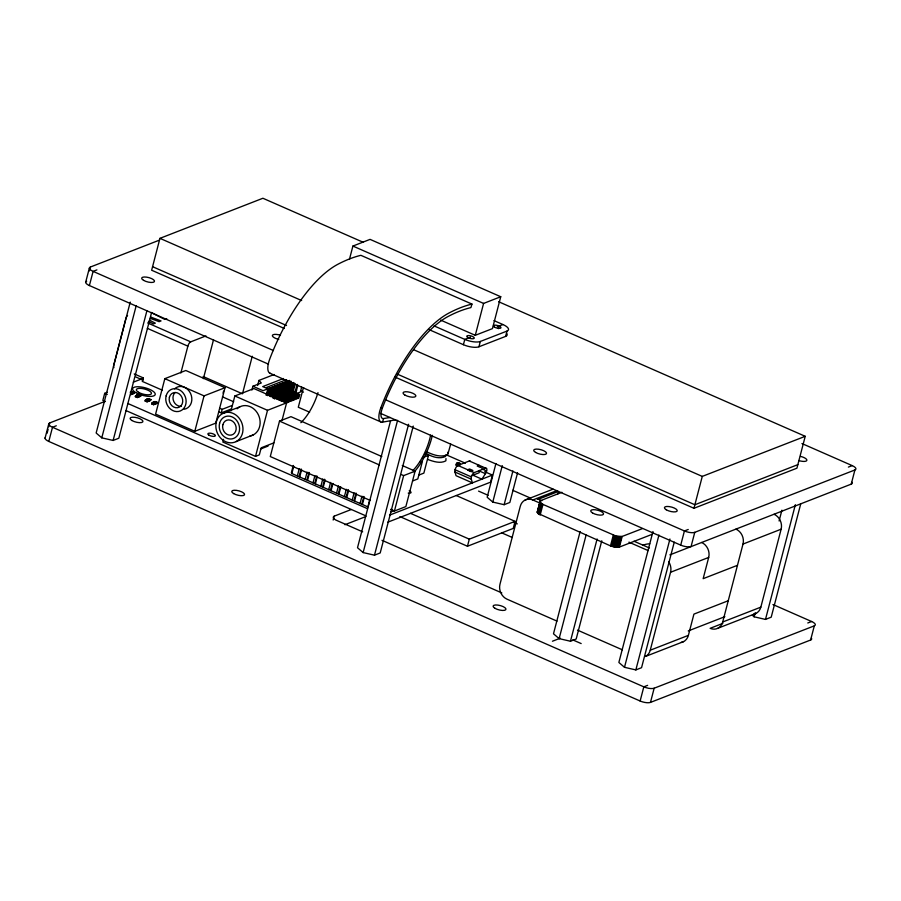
<?xml version="1.0" encoding="UTF-8"?>
<svg xmlns="http://www.w3.org/2000/svg" width="901" height="901" viewBox="0 0 901 901"><rect width="100%" height="100%" fill="white"/><g stroke="black" fill="none" stroke-linecap="round" stroke-linejoin="round"><path stroke-width="1.35" d="M652.155 534.316L619.404 547.065L614.381 546.952L610.495 545.882L537.818 513.345L537.323 511.836L540.611 500.641L561.886 492.306M540.611 500.641C538.787 502.443 542.402 504.143 543.776 504.774L616.16 536.118L622.174 536.444L642.255 528.662M45.05 438.213L48.744 424.044M85.651 282.328L89.345 268.16M47.089 433.223L48.091 429.36M48.767 426.781L49.769 422.918L104.46 401.621M89.368 270.897L90.382 267.034L159.387 240.15M811.407 638.133A7.782 2.647 14.6 0 1 810.618 640.014L650.477 702.397A7.782 2.647 14.6 0 1 640.127 701.012L48.8 441.434L52.495 427.265A7.782 2.647 14.6 0 1 49.769 422.918M268.475 364.162L89.402 285.549L93.096 271.381A7.782 2.647 14.6 0 1 90.382 267.034M107.298 392.318L104.696 393.332L102.849 400.416L105.428 401.542M130.251 302.094L96.148 433.009L101.779 437.841L113.121 440.454L118.842 438.224L151.537 312.715M101.779 437.841L136.231 305.574M363.385 242.358L262.901 198.254L159.95 238.348L151.65 270.232L284.322 328.471M113.121 440.454L146.874 310.89M131.523 391.485L130.296 392.442L132.256 393.309L130.746 394.683L134.373 393.275L134.598 392.397L131.523 391.485L133.483 392.352L133.111 393.76M132.436 392.431L132.672 391.541M132.03 394.188L132.391 392.768L133.483 392.352M139.655 396.631L140.015 395.212L137.921 394.886L139.204 394.413L141.13 395.257L140.905 396.147L137.279 397.555L135.319 396.699L135.555 395.809L136.828 395.314L138.788 396.17L137.515 396.665L135.555 395.809M136.603 396.192L136.975 394.784L138.056 394.356M137.279 397.555L137.515 396.665M134.249 373.926L143.203 377.857L142.279 381.393L162.383 390.223M138.563 397.059L138.934 395.64L140.015 395.212M138.979 395.302L139.204 394.413M149.453 400.934L149.825 399.515L147.719 399.188L149.003 398.715L150.929 399.56L150.704 400.449L147.077 401.857L145.117 401.001L145.354 400.112L146.626 399.616L148.597 400.472L147.314 400.968L145.354 400.112M146.401 400.495L146.773 399.087L147.865 398.659M147.077 401.857L147.314 400.968M148.778 399.605L149.003 398.715M148.361 401.362L148.733 399.943L149.825 399.515M155.986 403.806L156.357 402.387L154.251 402.06L155.535 401.587L157.472 402.432L157.236 403.321L153.609 404.729L151.65 403.862L151.886 402.984L153.17 402.477L155.13 403.344L153.846 403.839L151.886 402.984M154.398 401.531L153.305 401.947L152.933 403.366L154.026 402.938M153.609 404.729L153.846 403.839M154.893 404.234L155.265 402.815L156.357 402.387M155.31 402.465L155.535 401.587M164.838 378.668L155.603 414.1L194.807 431.309L215.778 423.132L225.013 387.712L185.809 370.502L164.838 378.668L204.043 395.877L225.013 387.712M180.887 372.946L187.87 346.142A3.897 1.554 -66.3 0 1 190.697 341.851L205.946 335.915M203.389 378.634L213.514 339.767M194.807 431.309L204.043 395.877M223.054 393.129L223.572 391.147M218.74 411.802L221.229 412.895L222.153 409.347L232.323 405.394M223.561 439.328L222.851 442.031L255.524 456.379L259.33 454.892L261.177 447.808L273.893 442.853M230.971 410.879L234.846 395.978L253.913 388.556L286.586 402.893L282.036 420.362M252.257 356.255L242.482 393.793L203.097 376.505M251.92 390.032L252.911 386.236L261.301 382.97L258.947 380.425L274.163 374.501M257.63 385.482L258.947 380.425M266.133 395.269L267.811 388.827L262.72 386.597L283.466 378.51M266.899 394.965L268.577 388.522L288.455 380.785L284.153 397.318M267.901 395.73L269.917 388.004M268.858 395.359L270.863 387.633M269.59 396.237L271.933 387.216M270.537 395.866L272.89 386.844M255.524 456.379L267.518 410.315L287.678 402.42L288.59 398.873L282.058 396.012L281.112 396.384L284.795 382.204M270.987 396.845L273.679 386.54M271.944 396.474L274.625 386.169M272.474 397.431L275.492 385.831M273.093 398.343L276.449 385.459M273.825 398.062L277.181 385.178M274.445 398.974L278.139 384.806M275.65 398.501L276.607 398.129L283.139 401.001L282.182 401.373L275.65 398.501L279.344 384.333M276.607 398.129L280.29 383.961M284.243 402.691L284.862 400.337L283.905 400.708L277.373 397.837L281.067 383.668M277.373 397.837L278.33 397.465L282.013 383.297M285.662 403.197L286.586 399.661L279.287 397.082L282.982 382.914M279.287 397.082L280.053 396.789L283.747 382.621M282.058 396.012L285.752 381.833M289.255 398.614L288.331 402.161L289.289 401.79L290.212 398.253L289.255 398.614L282.723 395.753L286.417 381.585M282.723 395.753L283.68 395.381L287.363 381.213M291.305 397.825L290.381 401.362L291.327 400.99L292.251 397.454L291.305 397.825L284.761 394.953L285.718 394.582L289.412 380.413M381.821 456.548L290.955 416.656L279.513 421.116L270.289 456.537L370.108 500.359M293.05 397.138L292.127 400.686L293.084 400.314L294.008 396.767L293.05 397.138L286.518 394.278L289.874 381.393M285.212 402.319L285.831 399.954M286.518 394.278L287.475 393.906L290.82 381.022M294.83 396.451L293.906 399.988L294.864 399.616L295.787 396.08L294.83 396.451L288.297 393.579L291.316 381.979M286.721 402.792L287.644 399.244L288.59 398.873M288.297 393.579L289.255 393.208L291.935 382.902M296.958 395.618L296.035 399.166L296.992 398.794L297.916 395.246L296.958 395.618L290.426 392.746L293.118 382.441M290.426 392.746L291.383 392.374L293.726 383.364M298.76 394.92L297.837 398.467L298.783 398.096L299.706 394.548L298.76 394.92L292.228 392.048L294.571 383.038M292.228 392.048L293.174 391.676L295.19 383.95M294.773 393.174L297.071 384.378M295.911 392.735L297.871 385.223M301.689 387.002L300.371 392.059L295.607 393.917M293.264 465.457L291.361 472.755L291.856 473.532L367.912 506.914L369.804 499.627M291.856 473.532L293.749 466.245M349.442 259.342L352.91 246.063L370.063 239.373L500.742 296.733L492.442 328.628L475.277 335.307L440.69 320.125M297.341 475.942L299.245 468.655M299.211 476.19L301.103 468.903M299.695 476.978L301.598 469.691M305.18 479.388L307.083 472.101M307.05 479.636L308.942 472.349M307.534 480.413L309.437 473.126M313.03 482.823L314.922 475.537M314.888 483.071L316.78 475.784M315.373 483.86L317.276 476.573M320.869 486.27L322.761 478.983M322.727 486.517L324.63 479.231M323.222 487.306L325.115 480.008M328.707 489.705L330.599 482.418M330.566 489.964L332.154 483.882M331.061 490.741L332.953 483.454M336.546 493.151L338.449 485.864M338.404 493.399L339.992 487.328M338.9 494.187L340.803 486.9M333.167 520.035L334.17 516.172L351.21 509.527M344.385 496.597L346.288 489.311M346.254 496.845L348.146 489.558M346.739 497.622L348.642 490.335M352.223 500.032L354.127 492.746M354.093 500.28L355.985 492.993M354.577 501.069L356.481 493.782M360.073 503.479L361.965 496.192M361.932 503.727L363.835 496.44M362.427 504.515L364.319 497.217M390.55 420.868L357.506 547.729L363.137 552.572L374.478 555.185L380.199 552.955L413.244 426.094M363.137 552.572L397.589 420.305M374.478 555.185L408.581 424.27M394.424 511.036L403.659 475.604L415.102 471.155L405.867 506.576L394.424 511.036L390.595 509.347M424.675 453.744L428.471 455.41L423.864 473.115L419.066 474.985M506.801 333.55A11.679 3.976 14.6 0 1 505.619 336.388L478.927 346.784A11.679 3.976 14.6 0 1 463.407 344.7L464.792 339.395L470.513 337.165M475.277 335.307L483.589 303.423L500.742 296.733M426.871 451.874C433.088 454.881 441.197 457.821 447.774 454.521L450.714 444.024M478.927 346.784L480.312 341.468L507.004 331.072A11.679 3.976 14.6 0 0 502.927 324.54L493.962 320.598M458.08 465.952L456.12 465.085C455.613 460.749 461.785 466.38 456.582 463.317M456.447 464.961L456.908 463.193M456.818 463.542L458.294 462.652L460.253 463.508L459.499 465.4L460.253 463.508M498.422 328.685L499.109 326.027M505.619 336.388L507.004 331.072M479.715 470.423L479.095 472.788L471.471 475.751M467.461 546.254L469.308 539.158L515.068 521.341L513.221 528.425L467.461 546.254L399.886 516.588M484.693 471.685L492.419 475.075L490.572 482.159L387.712 522.22M495.944 463.497L487.148 497.239L492.779 502.082L504.132 504.695L509.842 502.465L517.579 472.766M492.779 502.082L502.274 465.637M504.132 504.695L512.917 470.953M537.255 512.173L540.093 501.204M537.311 512.545L540.285 500.9M537.503 512.939L540.273 502.308M537.818 513.345L540.577 502.713M538.246 513.761L541.017 503.141M538.798 514.189L541.557 503.558M539.44 514.606L542.211 503.974M540.183 515.012L542.954 504.38M557.719 494.108L558.406 491.45L538.066 499.379M580.131 531.545L553.496 633.786L559.127 638.629L570.468 641.242L576.19 639.012L601.767 540.803M559.127 638.629L586.101 535.036M570.468 641.242L597.104 538.989M610.495 545.882L613.266 535.25M611.43 546.209L614.2 535.577M612.398 546.502L615.169 535.87M613.39 546.749L616.16 536.118M614.381 546.952L617.14 536.332M615.349 547.11L618.12 536.478M616.284 547.211L619.055 536.579M617.174 547.256L619.944 536.624M617.996 547.245L620.766 536.624M618.75 547.189L621.521 536.557M619.404 547.065L622.174 536.444M652.966 531.545L618.863 662.46L624.494 667.303L635.847 669.916L641.557 667.686L674.252 542.165M624.494 667.303L658.946 535.036M635.847 669.916L669.939 539.001M683.555 641.625L645.431 656.469A11.679 9.934 68.7 0 0 650.252 650.218L670.558 572.27A11.679 9.934 68.7 0 0 668.643 561.728M640.127 701.012L643.821 686.844L647.628 685.357M801.958 443.551L852.2 465.614A7.782 2.647 14.6 0 1 854.914 469.962L694.772 532.333L691.078 546.513A7.782 2.647 14.6 0 1 680.728 545.128L684.422 530.959L688.24 529.473M693.961 508.288L702.273 476.404L805.224 436.309L796.923 468.193L693.961 508.288L395.111 377.102M650.477 702.397L654.16 688.218L814.313 625.846A7.782 2.647 14.6 0 0 811.598 621.499L772.945 604.526M681.088 642.424A11.679 9.934 68.7 0 0 688.387 635.363L693.928 614.11L728.245 600.742M701.654 542.492A11.679 9.934 68.7 0 1 708.693 557.426L703.152 578.679L737.468 565.31M722.839 623.379L710.134 628.324A11.679 9.934 68.7 0 0 722.703 621.994L743.01 544.058A11.679 9.934 68.7 0 0 735.971 529.124M800.741 503.817L771.211 617.185L765.49 619.415L754.137 616.802L755.196 612.759M779.095 520.981L781.91 510.18M753.54 614.2A11.679 9.934 68.7 0 0 760.838 607.15L781.133 529.202A11.679 9.934 68.7 0 0 774.105 514.28M765.49 619.415L795.369 504.695M810.618 640.014L814.313 625.846M669.882 554.87L851.231 484.13L854.914 469.962M270.514 373.397A14.63 5.857 -66.3 0 1 269.669 359.24A111.724 44.735 -66.3 0 1 337.83 264.297A276.325 110.632 -66.3 0 1 360.884 255.321L471.955 304.076L470.908 307.59A272.339 109.032 -66.3 0 0 448.202 316.431A107.929 43.214 -66.3 0 0 382.339 408.119A10.835 4.336 -66.3 0 0 382.959 418.627L390.223 417.501M471.955 304.076A276.325 110.632 -66.3 0 0 448.901 313.064A111.724 44.735 -66.3 0 0 380.751 407.995A14.63 5.857 -66.3 0 0 381.596 422.164L382.463 422.152L383.646 418.605M445.894 455.591L445.466 456.503C439.181 459.431 431.286 456.706 425.801 453.045M485.662 468.16L474.219 472.62A3.897 1.554 -66.3 0 0 471.887 475.491A3.897 1.554 -66.3 0 0 471.291 479.186L472.406 482.868L456.064 475.705L454.96 472.023A3.897 1.554 -66.3 0 1 455.557 468.317A3.897 1.554 -66.3 0 1 457.888 465.445L469.32 460.985L485.662 468.16A3.897 1.554 -66.3 0 1 486.844 469.658A3.897 1.554 -66.3 0 1 485.425 473.678L481.934 479.163L473.138 475.3M334.17 516.172C331.377 517.602 335.454 520.068 336.895 520.519L362.664 531.827M96.914 269.895L93.096 271.381L273.454 350.557M166.741 318.706L164.838 319.45L151.278 312.467M133.337 382.17L142.448 378.623M133.348 392.881L134.598 392.397M56.301 425.779L52.495 427.265L643.821 686.844A7.782 2.647 14.6 0 0 654.16 688.218M135.319 396.699L137.695 395.776M139.88 395.742L141.13 395.257M145.117 401.001L147.494 400.078M150.929 399.56L149.679 400.044L147.719 399.188M151.65 403.862L152.607 403.49M157.472 402.432L156.222 402.916L154.251 402.06M286.631 379.603L266.291 387.52L268.577 388.522M267.811 388.827L263.036 390.685L252.911 386.236M221.229 412.895L231.399 408.93M222.784 413.469L239.936 406.79M295.393 390.82L296.53 390.37M497.206 326.77L502.927 324.54M236.039 441.625L253.204 434.935M260.423 449.058L268.059 446.085M422.479 457.742L428.471 455.41M419.9 462.213L422.434 461.222L417.816 478.938L412.748 480.909M456.12 465.085L457.539 464.533M458.778 464.398L459.87 463.981L457.899 463.114M467.687 469.748L469.59 469.004L472.856 470.435L470.953 471.178M479.118 465.288L477.215 466.031L480.481 467.473L482.395 466.729M344.903 524.72L365.874 516.555M391.102 511.858L393.23 511.025L392.746 510.236M389.536 515.147L492.419 475.075M525.103 500.055L553.068 489.164M556.976 621.116L507.004 599.176A11.679 9.934 68.7 0 1 499.976 584.253L520.271 506.306A11.679 9.934 68.7 0 1 532.84 499.976L556.998 490.572M797.835 464.646L694.885 504.751L397.318 374.129M848.382 467.09L852.2 465.614M670.558 572.27L708.693 557.426M743.01 544.058L781.133 529.202M552.448 641.23L560.298 638.178M688.251 630.937L724.855 616.678M650.252 650.218L688.387 635.363M722.703 621.994L760.838 607.15M717.872 628.256L756.007 613.401M807.78 622.974L811.598 621.499M395.742 419.821L382.463 422.152M380.751 407.995L382.351 408.119M150.591 317.017L161.031 320.925L159.117 321.668L150.264 318.346M427.874 459.521C433.426 461.492 440.307 463.88 445.86 460.85L445.984 458.564M498.636 301.734L805.224 436.309M352.91 246.063L483.589 303.423M434.045 325.892L464.792 339.395A11.679 3.976 14.6 0 0 480.312 341.468M428.82 329.518L463.407 344.7M159.95 238.348L301.655 300.551M413.717 349.746L702.273 476.404M152.573 266.685L286.541 325.498M385.538 399.751L684.422 530.959A7.782 2.647 14.6 0 0 694.772 532.333M380.56 413.356L680.728 545.128M269.726 373.149L380.796 421.916M481.618 468.757L486.641 470.964M147.629 322.941L190.697 341.851M300.945 391.023L303.502 392.149M446.051 454.723L465.378 463.204M479.152 470.93L485.425 473.678M458.001 462.765L459.96 463.621M293.174 391.676L299.706 394.548M536.658 498.49L541.783 500.742M634.022 541.231L649.407 547.988M147.336 328.347L187.87 346.142M291.383 392.374L297.916 395.246M457.888 465.445L474.219 472.62M467.642 470.119L471.212 471.685M512.714 490.29L530.745 498.208M532.84 499.976L540.532 503.355M628.932 542.154L648.146 550.59M289.255 393.208L295.787 396.08M287.475 393.906L294.008 396.767M285.718 394.582L292.251 397.454M455.05 469.736L471.392 476.899M283.68 395.381L290.212 398.253M290.899 399.357L293.084 400.314M454.96 472.023L471.291 479.186M281.112 396.384L287.644 399.244M280.053 396.789L286.586 399.661M278.33 397.465L284.862 400.337M309.606 412.196L298.299 407.241L302.916 389.525A3.897 3.311 68.7 0 1 303.817 387.948M478.566 491.101L488.151 495.313M402.296 465.535L415.102 471.155M234.846 395.978L267.518 410.315M456.255 495.527L515.068 521.341M513.446 522.208L517.309 523.898M279.513 421.116L379.344 464.927M401.103 474.489L403.659 475.604M222.468 396.857L233.674 401.767M219.664 408.254L222.153 409.347M502.015 532.987L512.331 537.503M135.938 377.035L143.101 380.177M410.507 513.345L469.308 539.158M130.431 391.912L132.391 392.768M136.975 394.784L138.934 395.64M146.773 399.087L148.733 399.943M153.305 401.947L155.265 402.815M104.696 393.332L107.275 394.458M127.897 403.513L367.608 508.738M126.05 410.597L365.761 515.822M381.99 540.318L501.812 592.914M577.473 630.114L622.309 649.79M572.788 639.89L581.179 643.573M149.51 320.17L155.31 323.155L153.395 323.898L148.474 321.364M752.267 615.192L754.137 616.802M447.898 452.189L448.259 453.451M317.985 392.645A33.833 13.549 -66.3 0 1 300.866 422.704M432.322 435.329A37.673 15.08 -66.3 0 1 414.178 471.989M430.633 435.104A33.833 13.549 -66.3 0 1 412.861 470.57M89.402 285.549A7.782 2.647 14.6 0 1 86.687 281.202M852.008 482.249A7.782 2.647 14.6 0 1 851.231 484.13M278.747 339.407A6.622 2.252 14.6 0 1 272.406 335.33A6.622 2.252 14.6 0 1 280.47 335.251M800.493 456.379A6.622 2.252 14.6 0 1 806.834 460.467A6.622 2.252 14.6 0 1 798.77 460.546M642.65 545.364A27.255 23.189 68.7 0 1 649.756 543.776M48.8 441.434A7.782 2.647 14.6 0 1 45.32 437.571M409.178 490.82A3.897 1.329 14.6 0 1 411.014 492.599A3.897 1.329 14.6 0 1 408.232 493.106M469.32 460.985A3.897 1.554 -66.3 0 1 470.401 461.503M127.548 315.451A3.897 1.554 -66.3 0 0 125.791 318.886L113.796 364.95A3.897 1.554 -66.3 0 0 113.954 367.642M143 379.524A3.897 1.554 -66.3 0 1 143.203 377.857M237.098 408.806A15.576 13.256 68.7 0 1 258.418 414.899A15.576 13.256 68.7 0 1 249.904 436.005M174.569 388.86A11.679 9.934 68.7 0 1 190.55 393.433A11.679 9.934 68.7 0 1 184.176 409.257M181.428 406.216A7.782 6.622 68.7 0 1 173.837 401.621A7.782 6.622 68.7 0 1 175.031 392.622M592.576 512.996A6.622 2.252 14.6 0 0 603.343 514.437A6.622 2.252 14.6 0 0 595.505 509.786A6.622 2.252 14.6 0 0 592.576 512.996M143.529 280.324A6.622 2.252 14.6 0 0 154.308 281.765A6.622 2.252 14.6 0 0 146.469 277.114A6.622 2.252 14.6 0 0 143.529 280.324M404.887 395.043A6.622 2.252 14.6 0 0 415.665 396.485A6.622 2.252 14.6 0 0 407.826 391.845A6.622 2.252 14.6 0 0 404.887 395.043M535.566 452.415A6.622 2.252 14.6 0 0 546.344 453.856A6.622 2.252 14.6 0 0 538.505 449.205A6.622 2.252 14.6 0 0 535.566 452.415M666.256 509.775A6.622 2.252 14.6 0 0 677.023 511.216A6.622 2.252 14.6 0 0 669.184 506.576A6.622 2.252 14.6 0 0 666.256 509.775M494.514 327.119A3.897 1.329 14.6 0 0 500.855 327.964A3.897 1.329 14.6 0 0 496.248 325.227A3.897 1.329 14.6 0 0 494.514 327.119M467.822 337.515A3.897 1.329 14.6 0 0 474.163 338.359A3.897 1.329 14.6 0 0 469.556 335.623A3.897 1.329 14.6 0 0 467.822 337.515M494.964 608.299A6.622 2.252 14.6 0 0 505.743 609.74A6.622 2.252 14.6 0 0 497.904 605.089A6.622 2.252 14.6 0 0 494.964 608.299M233.607 493.568A6.622 2.252 14.6 0 0 244.374 495.009A6.622 2.252 14.6 0 0 236.535 490.369A6.622 2.252 14.6 0 0 233.607 493.568M131.951 420.519A6.622 2.252 14.6 0 0 142.73 421.961A6.622 2.252 14.6 0 0 134.891 417.309A6.622 2.252 14.6 0 0 131.951 420.519M135.848 392.622A11.679 3.976 14.6 0 0 154.859 395.167A11.679 3.976 14.6 0 0 141.018 386.968A11.679 3.976 14.6 0 0 135.848 392.622M138.529 392.284A7.782 2.647 14.6 0 0 151.21 393.974A7.782 2.647 14.6 0 0 141.986 388.511A7.782 2.647 14.6 0 0 138.529 392.284M208.919 435.115A3.897 1.329 14.6 0 0 215.26 435.96A3.897 1.329 14.6 0 0 210.643 433.235A3.897 1.329 14.6 0 0 208.919 435.115M222.874 424.675A7.782 6.622 68.7 0 0 231.084 435.115A7.782 6.622 68.7 0 0 234.271 422.839A7.782 6.622 68.7 0 0 222.874 424.675M216.341 421.814A15.576 13.256 68.7 0 0 232.751 442.684A15.576 13.256 68.7 0 0 239.137 418.143A15.576 13.256 68.7 0 0 216.341 421.814M219.607 423.245A11.679 9.934 68.7 0 0 231.917 438.9A11.679 9.934 68.7 0 0 236.704 420.497A11.679 9.934 68.7 0 0 219.607 423.245M166.144 395.832A11.679 9.934 68.7 0 0 178.454 411.487A11.679 9.934 68.7 0 0 183.241 393.073A11.679 9.934 68.7 0 0 166.144 395.832M169.411 397.262A7.782 6.622 68.7 0 0 177.621 407.702A7.782 6.622 68.7 0 0 180.808 395.426A7.782 6.622 68.7 0 0 169.411 397.262"/></g></svg>
